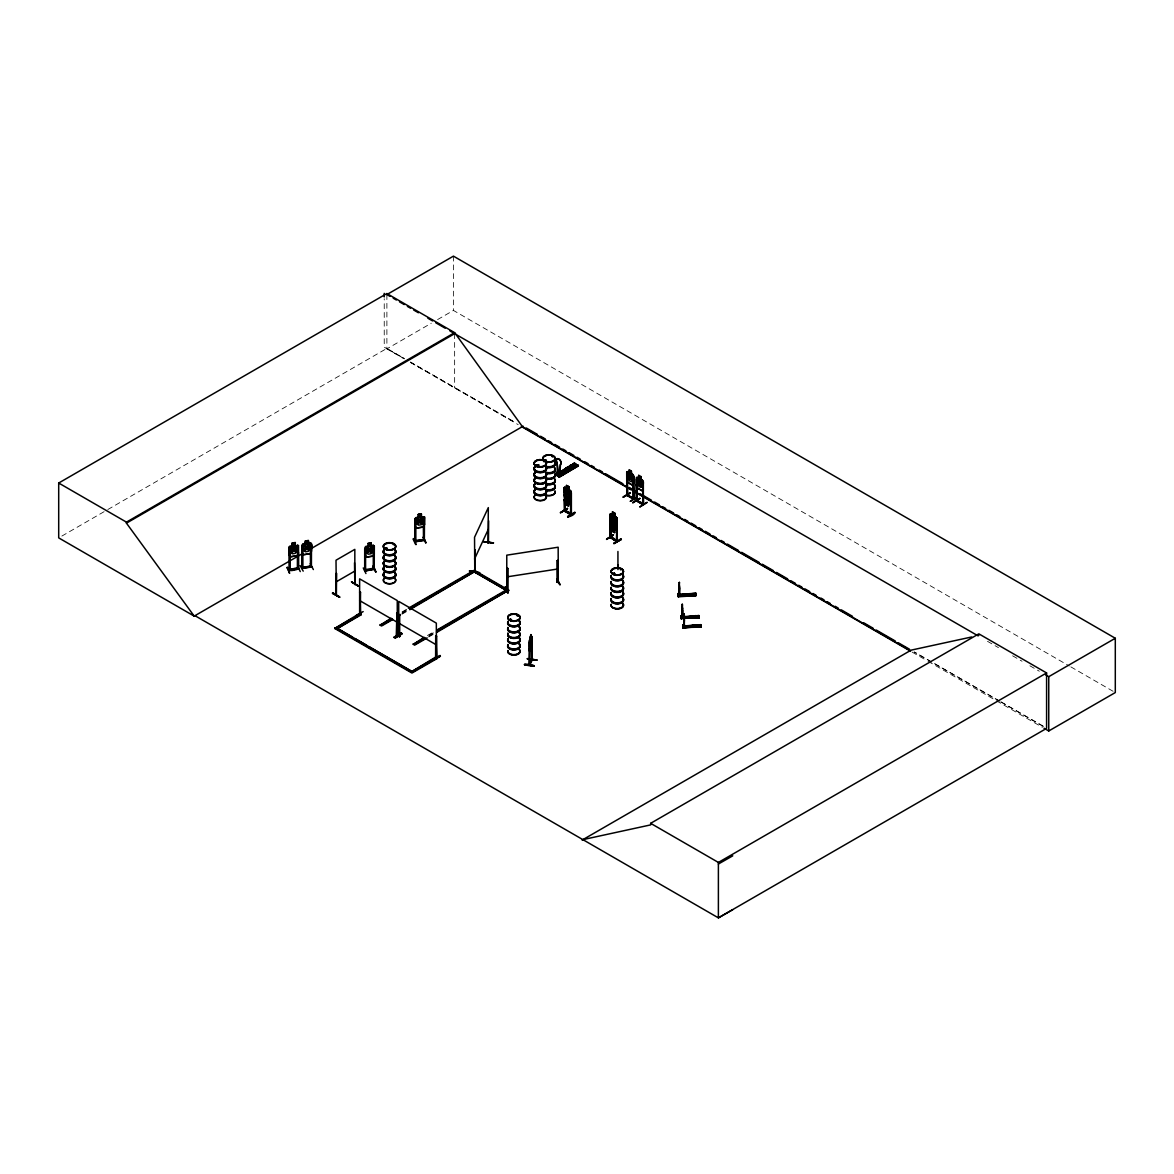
<?xml version="1.0" encoding="UTF-8"?>
<svg xmlns="http://www.w3.org/2000/svg" width="1174" height="1174" viewBox="0 0 1174 1174"><rect width="100%" height="100%" fill="white"/><g stroke="black" fill="none" stroke-linecap="round" stroke-linejoin="round"><path stroke-width="0.75" stroke-dasharray="5 3.75" d="M61.87 536.063L106.232 510.441M107.817 509.531L386.892 348.399L404.223 358.408M386.892 294.557L386.892 348.854L431.269 323.246M437.594 319.577L453.443 310.435L1069.265 665.981M402.11 611.874L406.82 609.159M402.11 612.549L406.82 609.834M401.919 613.562L406.615 610.847M401.919 614.237L408.185 610.627M427.395 635.516L433.661 631.891M428.965 635.281L433.661 632.566M428.759 636.308L435.026 632.683M428.759 636.983L435.026 633.358M403.988 358.54L384.236 347.181L384.236 298.724M410.313 362.179L514.506 422.097L410.533 362.047M931.613 661.96L914.253 651.966L931.569 661.975M999.5 700.995L933.198 662.855L999.323 701.098M1001.07 701.891L1043.701 726.413M1070.864 666.891L1115.3 692.557M987.495 641.312L998.487 647.652M1012.619 655.811L1022.055 661.256M1029.906 665.79L1039.328 671.235M1000.894 701.993L1043.437 726.559M386.892 348.854L404.223 358.862M410.533 362.502L518.189 424.65M912.139 652.098L926.433 660.36M928.032 661.27L994.745 699.792M996.33 700.717L1042.395 727.308M454.646 333.665L454.646 387.963M453.443 256.137L453.443 310.435"/><path stroke-width="1.5" d="M679.614 588.585L679.394 595.482L679.643 587.338M682.49 609.027L682.534 607.883L682.388 617.729C682.505 614.853 680.876 616.834 681.125 616.482M682.652 610.084L682.534 617.715L682.314 604.199M684.442 620.048L684.207 626.945C684.574 624.01 682.299 626.358 683.136 625.316C684.78 625.39 683.18 625.771 682.725 625.067L682.813 626.74L682.71 626.006L700.614 624.832L700.717 625.566L700.614 624.641L698.809 624.95M678.102 594.249L679.717 593.486L678.073 594.264M678.044 594.015L679.086 593.809L679.526 595.482M678.719 593.795L679.188 584.564M679.012 585.826L679.438 582.348M679.511 588.277L679.32 582.597M683.077 617.495L683.107 618.581L682.725 615.734L681.448 616.057M682.021 607.56L682.285 606.606M683.84 616.776L684.222 613.606M688.727 594.044L689.343 594.69L688.155 594.954M691.325 617.098L692.073 616.379M557.547 473.694C557.65 470.803 560.115 478.919 556.946 462.703A3.331 1.937 59.5 0 1 556.946 458.858A3.331 1.937 59.5 0 1 560.321 460.766A3.331 1.937 59.5 0 1 560.321 464.596L559.822 474.795L560.453 464.508A3.331 1.937 59.5 0 0 560.453 460.678A3.331 1.937 59.5 0 0 557.092 458.77A3.331 1.937 59.5 0 0 557.092 462.615L557.298 473.621L561.113 475.397L561.113 473.988L558.912 474.956L558.912 476.086L555.904 474.384L557.826 472.124L555.625 473.107L556.05 475.118L575.495 464.244L556.579 475.397L555.361 474.722L559.455 477.011L578.371 465.858L574.512 463.099C569.537 464.17 576.772 468.265 578.078 465.109M683.972 613.679L684.339 614.897M684.002 616.027L683.84 617.289M475.103 550.019L474.912 572.296L474.648 570.946M488.061 543.004L488.311 507.608L474.545 537.281L474.766 571.694M469.835 571.474C500.036 576.449 448.894 567.556 479.506 572.574M479.491 572.927L469.849 571.107M524.455 664.733C530.296 662.385 543.342 669.195 524.47 664.66M532.277 659.025L529.181 665.144L529.445 640.226M529.87 663.956L531.851 659.744M532.101 660.199L531.807 636.381L531.983 660.316L532.262 638.04M558.208 473.21L558.531 472.432M678.954 594.176L678.19 593.428L678.308 596.818L678.205 596.084L696.211 595.644L678.308 596.788M339.447 597.346L332.565 592.738L339.638 596.803M475.177 571.811L474.736 570.857M385.277 548.596L386.099 547.994M385.674 548.243L386.481 548.009M386.833 548.141L386.246 548.038M387.185 548.742L386.407 547.994M393.334 544.721L393.451 544.736M536.019 465.535L537.648 465.447L536.136 465.256M537.619 465.814L536.635 465.109M537.633 465.344L536.107 465.579M543.753 461.631L544.413 461.676M545.118 460.604L545.543 459.9M509.648 619.711L511.585 619.711M510.323 619.74L510.441 619.241M510.279 619.769L511.292 619.432L510.367 619.168M552.998 456.598L552.382 456.759M517.103 615.836L518.101 615.763L517.191 615.469M613.136 573.939L613.797 573.191M613.048 573.514L614.633 573.499M614.457 573.117L614.662 574.057L613.342 573.939M620.459 569.801L620.929 569.801M682.241 604.258L682.49 605.109M530.986 637.409L530.912 634.562L529.606 640.887L529.577 665.232L529.841 642.956M556.872 472.55C559.91 471.684 557.048 478.141 558.076 472.579M630.071 476.292L632.228 475.132L630.761 477.363L632.184 481.399L630.306 477.671C629.543 481.325 626.564 478.434 629.807 476.791L628.369 472.902L630.189 476.292M633.667 483.13C631.744 489.074 636.866 474.545 631.421 473.738M636.323 484.759L637.027 487.841L642.471 490.981L643.264 488.78M567.468 491.877L569.683 490.703L568.172 492.933L569.772 496.881L567.702 493.241C566.396 498.51 563.021 489.441 566.998 498.495C563.828 499.977 566.646 502.956 567.512 499.405L569.463 502.927L567.981 499.067C571.166 497.424 568.451 494.533 567.482 498.187L565.692 494.459L567.203 492.376L565.721 488.516L567.673 492.038M613.547 518.409L615.616 517.22L614.119 519.466L615.69 523.501L613.65 519.774C612.637 523.399 610.113 520.61 613.151 518.908L611.669 515.034L613.518 518.174M564.048 492.772L564.855 490.468L570.403 493.52L571.136 496.587M571.136 498.671L570.329 500.975L564.782 497.908L564.048 494.856M609.996 519.304L610.803 516.986L616.35 520.053L617.01 523.164M616.218 527.39L617.084 525.306M617.084 525.189L616.277 527.508L610.729 524.44L609.996 521.373M558.105 473.166L557.738 472.873M293.691 548.83L296.376 545.969L294.38 549.344L296.464 552.191L293.735 550.019L291.005 553.027L293.06 549.535C287.821 543.753 295.041 548.317 293.559 548.772M310.435 553.526C313.12 546.071 313.15 539.145 303.112 543.973L302.114 545.088L302.188 568.48L311.594 566.954L310.728 566.338M310.538 553.673L303.083 554.759L310.538 553.673L311.624 550.841M373.171 555.933L374.227 553.189M373.273 556.08L365.833 557.166L373.273 556.08L374.359 553.248M424.621 524.235L423.535 527.053L416.08 528.153L415.141 525.703M288.921 570.197L288.921 569.405L298.387 567.996M302.701 567.277L301.865 567.468L310.435 566.367M301.865 568.26L311.462 566.734M365.73 570.74C388.667 565.53 358.642 570.461 365.73 569.948M374.139 568.392C374.477 568.539 370.793 570.799 364.776 570.579M423.432 539.761L414.862 540.862L415.699 540.656M414.862 541.654L424.372 540.128M678.234 596.421L696.182 595.277L695.8 593.193L677.868 594.616L694.113 594.22M678.264 596.583L677.941 594.514M680.891 616.79L681.287 618.786L681.199 615.675M695.844 593.868L677.912 594.88M682.769 626.505L700.673 625.331M683.033 627.547L701.039 627.107L700.937 626.373L683.033 627.547L683.136 628.281M683.092 628.046L683.019 624.891L682.975 627.063L684.926 626.857M698.779 615.748L696.989 615.734M699.117 617.142L699.22 617.876L681.184 618.419L699.117 617.142L699.22 617.876M699.176 617.641L681.184 618.419M488.457 543.063L488.648 520.86M493.359 543.092L483.688 541.61L493.476 542.916M493.462 542.887L483.673 541.772M504.879 587.455L508.034 592.973L505.334 587.323M505.334 587.015L507.946 592.914L505.26 587.382M623.218 497.145L630.262 493.08M632.815 502.692L639.874 498.612M286.97 567.658L287.498 567.145L289.552 573.22M300.104 565.604L303.2 571.136M363.265 567.923L365.936 573.543M356.104 615.572L363.177 611.595M413.072 539.027L415.699 544.545M413.542 538.558L416.198 544.531M395.198 638.142L402.212 633.711L395.256 637.805M474.545 559L488.311 529.327M560.629 512.789L567.512 508.65M606.562 539.336L613.166 535.036M564.591 510.529C563.902 509.692 572.442 513.39 571.21 514.902L571.136 491.539L564.885 487.107L564.048 487.68L564.914 487.21M564.738 511.321L564.973 500.315M564.327 499.948L564.327 510.807L571.371 514.711L571.371 492.992L570.491 492.787L571.019 514.843M609.966 537.516L610.759 537.883L610.92 515.973L610.025 515.768L610.685 516.12M611.008 536.914L610.319 536.547L610.539 537.839M610.685 537.839L610.92 515.973M616.599 540.055C614.648 543.856 605.006 529.445 617.054 541.434L617.084 518.072L614.794 515.826L615.822 517.455L615.822 522.445L614.648 523.927L614.633 528.902L612.432 527.684L612.432 522.694L614.648 523.927M530.736 635.457L530.208 637.453L530.736 636.352M529.459 640.3L531.881 636.484M529.239 641.84L529.445 651.027L531.91 643.557M527.331 658.893L537.076 660.14L527.464 658.541M529.841 663.882L529.195 665.056M692.704 626.021L694.113 626.256M360.594 613.195L360.154 613.298M360.022 612.813L360.242 614.163L360.506 592.254L359.626 592.034L360.506 592.254M397.56 634.576L396.827 634.121M398.646 636.352L399.688 636.557L399.6 614.824L398.72 614.604L399.6 614.824M436.655 657.147L435.613 657.058M633.197 498.202C616.57 489.617 640.931 501.533 633.065 498.231M637.233 486.623L637.071 501.283C634.65 500.476 638.451 499.111 636.998 501.239M567.541 468.147L568.231 469.307M488.179 541.772L488.061 543.092M385.468 548.258L385.997 549.139L387.112 548.64M385.732 548.155L386.76 548.155M536.679 465.843L536.459 465.095M545.69 460.81L544.853 460.78M545.69 460.619L546.336 460.78M511.204 619.813L510.617 620.063M614.134 574.013L614.398 573.147M507.638 589.392L506.772 589.289L507.828 589.553M557.371 582.231L558.354 581.512L557.327 581.717M558.281 582.377L558.164 547.216L506.772 555.17L506.757 590.287M568.7 506.126L569.874 498.04L568.7 495.252L568.7 490.277L566.499 489.059L566.499 494.049L565.296 495.516L565.296 500.506L566.484 502.046C563.769 505.202 572.31 507.52 566.411 504.776M568.847 486.623L566.411 485.361L566.499 488.164L565.31 488.413L566.484 501.166L568.7 502.384L568.7 497.394L569.874 495.927L568.847 486.623L568.774 489.338M612.432 520.566L614.648 521.799L614.648 516.809L612.432 515.591L612.432 520.581L611.243 522.048L612.27 531.338L612.358 528.623M288.848 570.271L298.387 568.788M297.418 547.231L298.372 547.289L297.418 547.231L297.404 569.155L298.475 568.201M298.284 547.084L298.475 568.994L298.475 545.631L290.007 545.998L289.024 547.172L288.995 554.275L290.007 556.843L297.418 555.698L298.504 552.866L297.418 555.698L290.007 556.843M303.024 567.497L302.907 568.319L302.833 546.38L301.967 546.526L302.1 568.451M310.523 566.91L310.523 545.191L311.492 545.25L310.626 545.382M364.703 548.933L365.657 548.992L364.703 548.933L364.688 570.857L374.33 569.361M416.022 540.876L415.831 541.728L415.831 519.774L414.965 519.906L414.95 541.845L424.592 540.348L423.726 539.717M423.521 540.304L423.521 518.585L424.401 518.453M474.956 572.193L474.766 549.975M374.213 569.405L374.33 546.013L373.215 545.235L365.862 546.38L364.879 547.554L365.848 557.224M418.399 514.491L418.399 517.162L415.112 518.468L415.17 541.845M424.357 540.157L424.489 517.044L416.183 517.514L415.244 518.556L415.244 525.673M529.679 665.13L532.336 659.715M687.935 594.455L688.727 594.205M692.865 625.669L694.039 625.83M552.22 456.26L552.998 456.187L552.308 456.598M292.297 545.807L290.712 546.937L290.712 551.927L292.297 553.82L295.246 553.365L296.817 550.988L296.817 545.998L295.246 545.352L295.32 542.505L292.165 542.99L292.179 545.734L292.267 543.063L295.246 542.667M305.401 543.767L303.831 544.912L303.831 549.902L305.401 551.795L308.351 551.34L309.936 548.948L309.936 543.958L308.351 543.313L308.322 540.583L305.401 541.097L305.401 543.767L305.269 540.965L308.439 540.48L308.351 543.313M633.667 475.998L633.74 499.361L626.755 495.325L626.725 472.065L629.029 472.447M626.799 472.139L627.562 471.596L632.889 474.663M638.627 477.979L636.323 477.598L636.396 500.946M564.826 501.225L570.388 504.292L571.063 503.675L570.329 493.579L564.782 490.512M570.388 504.292L571.063 503.793M612.358 514.564L609.996 514.212L610.377 537.354L617.319 541.243M617.084 530.281L616.262 530.868L610.069 526.378M555.419 474.766L574.512 463.099M578.356 465.873L574.512 463.378L555.654 474.707M558.31 476.365L559.235 476.703M563.96 499.889L564.914 501.181M564.797 501.298L564.034 499.845M566.411 502.09L566.338 504.82M609.908 526.422L610.818 527.786M612.432 531.25L614.648 532.644L614.633 529.797L615.822 529.562L615.822 524.573L614.633 521.784M564.048 487.68L564.811 511.365L564.973 489.455M570.3 490.189L571.21 491.554M571.371 492.992L570.491 492.787M560.277 512.686L567.585 508.313L560.673 512.466M570.52 514.564L570.725 503.499M574.776 512.304C575.509 516.267 558.237 520.155 574.834 512.363M567.878 516.912L574.834 512.671L567.923 516.824M610.818 513.625L617.157 518.072M614.648 515.914L614.794 513.155L614.794 515.826M616.966 541.361L616.673 519.157L617.319 541.214M617.319 519.524L616.438 519.304M606.62 539.453L613.532 534.845L606.62 538.998M614.222 543.635C635.838 530.736 599.224 552.279 620.782 538.895M613.826 543.43L621.134 539.497L620.723 538.822M336.336 573.22L336.278 595.306L336.586 573.367M354.519 562.742L354.827 584.637L354.827 549.359L336.013 560.218L336.336 594.939M351.628 582.128L358.554 586.252M571.254 469.13C569.948 472.286 562.713 468.191 567.688 467.12L571.254 469.409L567.688 467.12M574.878 466.988C573.572 470.143 566.338 466.049 571.312 464.977L574.878 467.281L571.312 464.977M574.776 463.862L556.344 475.103M578.122 465.564L558.927 476.717L559.191 475.118L561.113 473.988M558.222 476.306L577.388 464.992M558.736 476.615L578.092 465.374M578.283 465.829L559.426 477.011M354.93 616.82L359.626 614.105L359.626 578.841L397.252 600.56L397.326 635.516L396.519 635.09L396.841 613.239L397.575 635.339L396.533 635.061L396.841 613.239M397.487 613.606L396.607 613.386M393.98 637.071C406.703 630.849 401.112 632.272 394.303 637.643M393.994 637.453L401.347 633.622L400.95 632.947M399.688 636.557L398.72 636.323L398.72 601.396L436.332 623.115L436.405 658.086L436.053 656.765M399.204 635.897L398.881 635.339M435.701 635.956L436.581 636.176L436.655 657.939L435.613 657.631L435.701 635.956L436.581 636.176M433.059 659.641L440.089 655.576M433.118 660.052L440.426 656.163L433.426 660.287M433.382 660.214L440.03 655.503M195.06 615.719L194.297 616.174L58.7 537.883L58.7 483.028L386.892 293.544L454.646 332.653L522.401 426.632L910.32 650.601M386.892 293.544L386.892 294.557L453.443 256.137L1115.3 638.26L1115.3 692.557L1048.749 730.976L1043.994 728.218M58.7 483.028L126.454 522.137L454.646 332.653M732.752 909.674L718.385 917.863L194.972 615.675L194.194 616.115L126.454 523.149L454.646 333.665M194.194 616.115L302.525 553.57M310.435 549.006L523.164 426.191M336.013 581.937L354.827 571.078M436.816 658.687L435.451 657.895L411.942 671.469L435.451 657.205L436.816 658.687L411.942 673.04L334.737 628.472L359.626 613.43L360.99 614.897L337.481 628.472L360.99 614.222M334.737 628.472L351.789 618.639M626.725 472.065L626.784 495.399M627.386 473.973L626.755 473.606L627.606 495.501M632.947 498.348L633.52 499.317L633.27 477.084L633.975 499.214L627.063 495.149M633.901 477.451L633.021 477.231M392.512 619.667L381.535 626.006L380.171 625.214L391.147 618.199M408.391 608.249L474.223 570.241L508.709 590.155L436.596 632.463M627.43 482.294L632.947 485.39L627.43 482.294L626.799 479.183L627.562 482.191M380.171 625.214L391.147 618.889M411.516 607.119L444.432 588.115M447.573 586.296L458.55 579.971M461.676 578.151L474.223 570.916L500.931 586.34M637.13 477.026L642.486 480.21M380.171 624.539L381.535 625.331L392.512 618.991M397.223 616.277L400.349 614.472M409.755 609.042L475.587 571.034L409.755 609.717M397.223 616.952L400.349 615.147M643.191 481.589L641.019 479.271L641.019 476.6L642.031 485.904L640.872 487.386L638.715 486.139L637.555 478.346L638.715 478.112L638.788 475.397M636.851 501.239L637.233 479.388M642.442 480.181L643.337 481.56L643.337 504.908L642.868 482.631L643.587 504.761L636.601 500.74L636.352 479.153L636.998 479.52M643.513 482.998L642.618 482.778M627.606 494.709L626.681 494.503L627.459 494.944M623.277 497.262L630.335 492.728L623.277 496.807M627.459 495.736L627.635 481.076M642.471 490.981L637.086 487.782L636.469 484.759M633.27 482.514L633.065 499.009M630.335 501.327L637.423 496.837L630.379 501.239M632.874 502.795L639.933 498.275L632.874 502.34M642.545 503.881C648.297 505.069 626.887 496.074 642.794 503.749M505.891 590.111L474.223 571.826L505.891 590.111L507.329 590.038M427.189 637.893L414.657 645.128L413.277 644.335L424.254 637.321M436.801 630.086L507.329 589.363M413.277 644.335L422.684 638.905M438.357 629.851L505.759 590.948M413.277 643.66L414.657 644.453L425.634 638.113M436.596 631.773L508.709 590.155M334.737 627.797L411.942 672.364L436.816 657.998M582.128 840.085L911.097 650.147L971.705 636.968M582.891 839.63L650.645 824.896L650.645 823.326L978.837 633.843L1046.592 672.951L1046.592 728.379L718.385 917.863L718.385 862.435L1046.592 672.951M978.837 635.413L978.074 635.868L449.921 330.936M1045.608 674.859L1048.749 676.679L1115.3 638.26M718.385 864.02L732.752 855.831M692.205 616.981L691.325 617.26L691.354 616.321M693.878 626.27L693.144 626.329M289.567 573.206L287.014 567.614M567.717 468.235L569.463 468.367M545.015 460.105L546.38 460.105M506.86 589.245L506.669 590.096M289.729 570.373L289.817 548.61L288.848 548.552L289.817 548.61M297.506 568.113L297.536 569.185M311.404 567.013L311.492 543.665L310.464 542.99M568.818 469.307L569.052 467.898L567.438 468.866M545.059 460.78L546.174 460.986M511.101 620.18L510.132 620.18M610.377 536.562L610.759 537.09M398.881 636.132L398.955 614.457M435.936 635.809L436.581 657.866M627.048 494.401L627.239 495.707M642.794 503.514L643.337 504.908L636.352 500.872M507.726 568.421L506.772 568.363L507.726 568.421L507.608 589.891M557.283 560.556L558.252 560.6L557.283 560.556L557.401 582.509L557.386 560.746M556.99 579.442L560.159 584.901L557.034 578.987M557.283 582.275L558.252 582.113L557.489 581.688M418.37 514.432L421.349 514.036L421.319 516.648L424.592 517L424.518 524.235M416.154 528.051L423.462 526.979M368.152 543.503L371.101 543.048L371.101 545.719L372.672 546.365L372.672 551.354L371.101 553.746L368.152 554.201L366.567 552.308L366.567 547.319L368.152 546.174L368.005 543.371L371.204 542.946L371.175 545.558M424.372 539.336L415.831 540.7M373.273 547.598L374.227 547.656L373.273 547.598L373.303 569.551L373.479 568.73M425.824 543.034L423.315 537.354L425.824 542.579M297.668 566.029L300.25 571.591M311.374 565.941L302.833 567.321M297.315 568.392C284.357 568.862 287.381 572.663 298.372 569.008M313.37 569.566L310.259 563.623M375.621 571.606L373.508 566.367M372.994 566.484L376.106 571.973M506.772 576.889L558.164 568.935M423.741 540.539L423.521 518.585M310.743 567.145L310.523 545.191M364.909 570.857L364.732 570.094M679.276 582.421L679.482 582.862M679.394 585.65L679.482 586.78M695.8 593.193L695.889 594.103L695.8 593.369L677.941 595.057L678.308 594.029M678.249 595.365L680.098 595.394L680.098 596.348L679.746 594.396M682.094 609.203L682.167 608.059M683.958 613.885L684.31 618.243M680.905 615.851L682.725 615.734M682.138 616.453L682.226 609.203M690.517 616.159L692.337 615.851L692.719 617.95L692.337 615.851M693.951 615.939L695.771 615.631L696.153 617.729L695.771 615.631M680.861 616.864L698.794 615.616L698.897 616.35L681.258 617.612M681.155 617.847L683.107 617.641M684.398 620.21L684.354 615.147M683.987 617.275L684.354 626.931M692.337 625.375L694.157 625.067L694.538 627.165L694.157 625.067M695.771 625.155L697.591 624.847L697.972 626.945L697.591 624.847M682.725 626.138L700.629 624.964M682.813 626.711L698.926 625.683M683.004 627.62L700.995 626.549L683.048 627.87L682.754 625.977M617.157 541.434L610.069 537.545M359.875 591.887L360.594 613.987M397.326 635.516L396.959 634.195M399.307 635.897L398.646 635.486L399.6 635.721M398.955 636.176L399.6 636.543L399.101 635.383M637.071 500.491L636.396 500.153M506.904 589.495L506.992 590.317M289.053 570.476L289.024 547.172M618.272 564.679L618.287 568.421M691.912 616.467L691.163 617.201M529.136 649.002L529.445 651.027M527.346 658.731L536.944 660.008M559.646 584.535L556.99 578.987M425.854 542.579L423.256 537.017M509.721 619.608L510.455 620.048M564.371 510.015L564.709 511.365M399.248 636.66L399.351 614.971M642.985 504.38L642.868 482.631M566.499 485.493L568.7 486.711M614.794 513.155L612.432 511.849L612.432 514.696L611.258 514.931L611.258 519.921L612.432 522.709M612.432 512.025L614.648 513.243M566.484 494.034L568.7 495.267M566.484 496.176L568.7 497.409M612.27 531.338L614.721 532.6M565.046 510.646L571.371 513.889M571.136 514.858L564.122 511.013M572.589 464.229L576.155 466.239M569.39 466.107L572.956 468.132M565.765 468.25L569.331 470.26M558.134 475.455L556.872 474.927L557.034 472.462M358.554 585.914L351.452 581.834L358.716 586.237M339.624 597.155L332.374 593.281L339.638 597.258M386.892 294.557L390.047 296.376M393.202 298.196L396.357 300.016M399.498 301.835L404.223 304.565M407.378 306.385L410.533 308.204M413.688 310.024L418.414 312.754M427.864 318.213L432.59 320.942M435.745 322.762L445.195 328.206M641.019 476.6L638.627 475.309L638.715 478.112M526.334 428.011L537.413 434.409M540.583 436.244L545.338 438.988M548.493 440.808L551.663 442.642M554.832 444.462L559.587 447.206M562.757 449.04L565.912 450.875M569.082 452.694L573.837 455.439M577.006 457.273L580.161 459.093M584.916 461.837L588.086 463.671M591.256 465.491L594.411 467.325M599.166 470.07L602.335 471.889M605.505 473.724L622.924 483.776M629.249 487.43L637.174 492.009M640.329 493.828L651.423 500.227M654.578 502.061L659.333 504.805M662.503 506.625L665.673 508.459M668.842 510.294L673.582 513.023M676.752 514.858L679.922 516.692M684.662 519.422L687.832 521.256M691.002 523.09L695.756 525.835M698.926 527.654L702.081 529.489M705.251 531.308L710.006 534.053M713.176 535.887L716.331 537.707M721.085 540.451L724.255 542.285M727.425 544.105L738.505 550.503M741.674 552.338L759.094 562.39M762.249 564.224L773.343 570.623M776.498 572.442L787.593 578.855M790.748 580.675L795.502 583.419M798.672 585.254L801.842 587.073M805.012 588.908L809.752 591.652M812.922 593.472L816.091 595.306M820.831 598.05L824.001 599.87M827.171 601.704L830.341 603.524M835.096 606.268L838.251 608.103M841.42 609.922L852.5 616.335M863.594 622.734L873.089 628.207M876.259 630.042L895.263 641.004M898.418 642.838L909.512 649.237M521.359 426.485L630.966 489.763M634.151 491.598L910.554 651.188M504.101 588.174L508.709 590.83M359.626 600.56L397.252 622.279M398.72 623.115L436.332 644.834M359.626 614.105L360.99 614.897M339.271 629.499L351.862 636.778M355.018 638.597L366.053 644.966M369.194 646.786L411.736 671.352M650.645 823.326L718.385 862.435M373.171 545.338L374.257 546.13M298.504 545.69L297.389 544.927M567.556 468.793L568.524 469.321L569.581 468.294M616.467 541.097L616.673 530.017M359.67 613.811L360.345 614.163L360.271 592.4M372.994 566.029L375.709 571.973M303.112 543.973L302.246 545.162L302.246 552.279M302.833 546.38L301.967 546.526M302.114 552.25L303.112 554.818M364.953 554.627L365.936 557.122M529.606 645.876L530.061 647.094L531.338 642.354L530.883 634.708M564.914 497.805L564.21 487.724M698.794 615.425L699.176 617.524L681.213 618.331L681.316 619.065M700.614 624.641L701.039 627.092M696.989 615.543L697.356 617.451M698.809 624.759L699.176 626.681M693.951 615.748L694.333 617.656M695.771 624.964L696.153 626.872M690.517 615.968L690.899 617.876M692.337 625.184L692.719 627.092M680.098 595.394L680.069 596.01M682.754 616.629L683.077 618.243M684.545 624.95L684.897 627.459M684.545 625.889L684.926 627.797L684.897 626.711M682.329 604.83L682.388 607.897M678.205 596.084L696.167 595.291M684.002 617.847L684.104 625.669M679.218 586.956L679.276 594.205M1048.749 676.679L1048.749 730.976M694.348 595.218L693.981 593.501M693.144 595.291L692.763 593.574M691.325 595.409L690.943 593.692M689.71 595.512L689.329 593.795M687.891 595.644L687.524 593.912M681.037 615.675L681.037 617.26M679.717 593.486L679.717 594.44M617.935 551.472L617.935 569.581M616.937 523.134L616.937 530.252M610.069 514.168L610.04 537.575M560.834 473.826L560.834 474.956M531.617 659.333L531.617 660.126M507.638 568.231L507.652 590.214M413.307 672.262L336.116 627.679M384.236 293.339L384.236 296.934M365.569 548.786L365.584 570.784M289.714 548.419L289.743 570.403M126.454 522.137L126.454 523.149M554.451 467.634A6.31 3.639 0 0 1 553.453 472.036A6.31 3.639 0 0 1 545.837 472.608M555.009 463.187A6.222 3.595 0 0 1 552.778 466.973A6.222 3.595 0 0 1 545.881 467.223M555.009 468.177A6.222 3.595 0 0 1 552.778 471.963A6.222 3.595 0 0 1 545.881 472.212M554.994 469.189A6.208 3.581 0 0 1 552.778 472.961A6.208 3.581 0 0 1 545.895 473.21M554.964 473.87A6.178 3.566 0 0 1 552.763 477.627A6.178 3.566 0 0 1 545.895 477.877M554.451 467.942A6.31 3.639 0 0 1 553.453 472.344A6.31 3.639 0 0 1 545.837 472.917M554.451 461.646A6.31 3.639 0 0 1 553.453 466.034A6.31 3.639 0 0 1 545.837 466.621M554.994 462.189A6.208 3.581 0 0 1 552.778 465.961A6.208 3.581 0 0 1 545.895 466.225M554.451 461.954A6.31 3.639 0 0 1 553.453 466.342A6.31 3.639 0 0 1 545.837 466.929M554.994 474.237A6.208 3.581 0 0 1 552.778 478.009A6.208 3.581 0 0 1 545.895 478.273M554.451 484.715A6.31 3.639 0 0 1 553.453 489.118A6.31 3.639 0 0 1 545.837 489.69M555.009 480.269A6.222 3.595 0 0 1 552.778 484.055A6.222 3.595 0 0 1 545.881 484.304M555.009 485.258A6.222 3.595 0 0 1 552.778 489.044A6.222 3.595 0 0 1 545.881 489.294M554.994 486.271A6.208 3.581 0 0 1 552.778 490.042A6.208 3.581 0 0 1 545.895 490.292M554.979 490.952A6.193 3.581 0 0 1 552.763 494.724A6.193 3.581 0 0 1 545.895 494.973M554.451 485.023A6.31 3.639 0 0 1 553.453 489.426A6.31 3.639 0 0 1 545.837 489.998M554.451 478.728A6.31 3.639 0 0 1 553.453 483.116A6.31 3.639 0 0 1 545.837 483.703M554.994 479.271A6.208 3.581 0 0 1 552.778 483.042A6.208 3.581 0 0 1 545.895 483.306M554.964 474.751A6.178 3.566 0 0 1 552.763 478.508A6.178 3.566 0 0 1 545.895 478.772M554.451 479.036A6.31 3.639 0 0 1 553.453 483.424A6.31 3.639 0 0 1 545.837 484.011M555.009 474.428A6.237 3.595 0 0 1 552.793 478.214A6.237 3.595 0 0 1 545.881 478.478M554.994 491.275A6.208 3.581 0 0 1 552.778 495.046A6.208 3.581 0 0 1 545.895 495.311M622.66 574.482A6.222 3.595 0 0 1 618.082 579.839A6.222 3.595 0 0 1 611.258 575.348M622.646 581.482A6.208 3.581 0 0 1 618.082 586.824A6.208 3.581 0 0 1 611.272 582.348M622.734 581.101A6.31 3.639 0 0 1 618.096 586.53A6.31 3.639 0 0 1 611.184 581.981M622.734 580.792A6.31 3.639 0 0 1 618.096 586.222A6.31 3.639 0 0 1 611.184 581.673M622.66 580.47A6.222 3.595 0 0 1 618.082 585.826A6.222 3.595 0 0 1 611.258 581.335M622.734 575.113A6.31 3.639 0 0 1 618.096 580.543A6.31 3.639 0 0 1 611.184 575.994M622.734 574.805A6.31 3.639 0 0 1 618.096 580.235A6.31 3.639 0 0 1 611.184 575.686M622.66 575.48A6.222 3.595 0 0 1 618.082 580.837A6.222 3.595 0 0 1 611.258 576.346M622.675 586.281A6.237 3.595 0 0 1 618.082 591.652A6.237 3.595 0 0 1 611.258 587.147M622.631 586.164A6.178 3.566 0 0 1 618.874 591.403A6.178 3.566 0 0 1 611.082 587.954M622.675 586.736A6.237 3.595 0 0 1 618.082 592.107A6.237 3.595 0 0 1 611.258 587.602M622.646 592.562A6.208 3.581 0 0 1 618.082 597.918A6.208 3.581 0 0 1 611.272 593.428M622.66 591.564A6.222 3.595 0 0 1 618.082 596.92A6.222 3.595 0 0 1 611.258 592.43M622.646 598.564A6.208 3.581 0 0 1 618.082 603.906A6.208 3.581 0 0 1 611.272 599.43M622.734 598.182A6.31 3.639 0 0 1 618.096 603.612A6.31 3.639 0 0 1 611.184 599.063M622.734 597.874A6.31 3.639 0 0 1 618.096 603.304A6.31 3.639 0 0 1 611.184 598.755M622.734 592.195A6.31 3.639 0 0 1 618.096 597.625A6.31 3.639 0 0 1 611.184 593.075M622.734 591.887A6.31 3.639 0 0 1 618.096 597.317A6.31 3.639 0 0 1 611.184 592.767M622.66 597.551A6.222 3.595 0 0 1 618.082 602.908A6.222 3.595 0 0 1 611.258 598.417M622.646 603.583A6.193 3.581 0 0 1 618.082 608.924A6.193 3.581 0 0 1 611.287 604.449M611.082 605.036A6.178 3.566 0 0 0 618.874 608.484A6.178 3.566 0 0 0 622.631 603.245A6.237 3.595 0 0 1 618.082 608.734A6.237 3.595 0 0 1 611.258 604.228M622.646 587.059A6.193 3.581 0 0 1 618.874 592.312A6.193 3.581 0 0 1 611.082 588.849M545.734 472.975A6.31 3.639 0 0 1 540.275 478.434A6.31 3.639 0 0 1 534.816 472.975M545.646 473.357A6.208 3.581 0 0 1 540.275 478.728A6.208 3.581 0 0 1 534.904 473.357M545.631 478.038A6.178 3.566 0 0 1 540.275 483.394A6.178 3.566 0 0 1 534.918 478.038M545.646 478.42A6.193 3.581 0 0 1 540.275 483.791A6.193 3.581 0 0 1 534.904 478.42M545.734 466.988A6.31 3.639 0 0 1 540.275 472.447A6.31 3.639 0 0 1 534.816 466.988M535.814 466.225A6.31 3.639 0 0 1 538.646 465.286M545.661 472.344A6.222 3.595 0 0 1 540.275 477.73A6.222 3.595 0 0 1 534.889 472.344M545.661 467.355A6.222 3.595 0 0 1 540.275 472.74A6.222 3.595 0 0 1 534.889 467.355M535.872 466.606A6.222 3.595 0 0 1 538.661 465.682M545.734 472.667A6.31 3.639 0 0 1 540.275 478.126A6.31 3.639 0 0 1 534.816 472.667M545.734 466.68A6.31 3.639 0 0 1 540.275 472.139A6.31 3.639 0 0 1 534.816 466.68M535.814 465.917A6.31 3.639 0 0 1 538.646 464.977M545.646 466.357A6.208 3.581 0 0 1 540.275 471.728A6.208 3.581 0 0 1 534.904 466.357M535.887 465.608A6.208 3.581 0 0 1 538.661 464.684M545.734 490.057A6.31 3.639 0 0 1 540.275 495.516A6.31 3.639 0 0 1 534.816 490.057M545.646 490.438A6.208 3.581 0 0 1 540.275 495.81A6.208 3.581 0 0 1 534.904 490.438M545.631 495.12A6.178 3.566 0 0 1 540.275 500.476A6.178 3.566 0 0 1 534.918 495.12M546.453 480.709A6.178 3.566 0 0 1 538.675 484.158A6.178 3.566 0 0 1 534.918 478.933M545.631 478.933A6.178 3.566 0 0 1 546.248 479.784M545.646 495.443A6.208 3.581 0 0 1 540.275 500.828A6.208 3.581 0 0 1 534.904 495.443M546.512 480.401A6.237 3.595 0 0 1 538.661 483.879A6.237 3.595 0 0 1 534.874 478.596M545.675 478.596A6.237 3.595 0 0 1 546.292 479.462M545.734 484.07A6.31 3.639 0 0 1 540.275 489.529A6.31 3.639 0 0 1 534.816 484.07M545.661 489.426A6.222 3.595 0 0 1 540.275 494.812A6.222 3.595 0 0 1 534.889 489.426M545.661 484.436A6.222 3.595 0 0 1 540.275 489.822A6.222 3.595 0 0 1 534.889 484.436M545.734 489.749A6.31 3.639 0 0 1 540.275 495.208A6.31 3.639 0 0 1 534.816 489.749M545.734 483.761A6.31 3.639 0 0 1 540.275 489.22A6.31 3.639 0 0 1 534.816 483.761M545.646 483.439A6.208 3.581 0 0 1 540.275 488.81A6.208 3.581 0 0 1 534.904 483.439M395.007 556.036A6.31 3.639 0 0 1 389.548 561.495A6.31 3.639 0 0 1 384.074 556.036M394.934 556.417A6.222 3.595 0 0 1 389.548 561.803A6.222 3.595 0 0 1 384.162 556.417M394.948 561.216A6.237 3.595 0 0 1 389.548 566.616A6.237 3.595 0 0 1 384.147 561.216M394.948 561.48A6.237 3.595 0 0 1 389.548 566.881A6.237 3.595 0 0 1 384.147 561.48M395.007 550.048A6.31 3.639 0 0 1 389.548 555.507A6.31 3.639 0 0 1 384.074 550.048M394.934 555.405A6.222 3.595 0 0 1 389.548 560.79A6.222 3.595 0 0 1 384.162 555.405M394.934 550.415A6.222 3.595 0 0 1 389.548 555.801A6.222 3.595 0 0 1 384.162 550.415M395.007 555.728A6.31 3.639 0 0 1 389.548 561.187A6.31 3.639 0 0 1 384.074 555.728M395.007 549.74A6.31 3.639 0 0 1 389.548 555.199A6.31 3.639 0 0 1 384.074 549.74M394.919 549.417A6.208 3.581 0 0 1 389.548 554.788A6.208 3.581 0 0 1 384.162 549.417M395.007 573.117A6.31 3.639 0 0 1 389.548 578.577A6.31 3.639 0 0 1 384.074 573.117M394.934 573.499A6.222 3.595 0 0 1 389.548 578.885A6.222 3.595 0 0 1 384.162 573.499M394.948 578.298A6.237 3.595 0 0 1 389.548 583.698A6.237 3.595 0 0 1 384.147 578.298M394.904 561.979A6.193 3.581 0 0 1 389.548 567.35A6.193 3.581 0 0 1 384.177 561.979M394.948 578.518A6.237 3.595 0 0 1 389.548 583.904A6.237 3.595 0 0 1 384.147 578.518M394.948 561.671A6.237 3.595 0 0 1 389.548 567.071A6.237 3.595 0 0 1 384.147 561.671M395.007 567.13A6.31 3.639 0 0 1 389.548 572.589A6.31 3.639 0 0 1 384.074 567.13M394.934 572.486A6.222 3.595 0 0 1 389.548 577.872A6.222 3.595 0 0 1 384.162 572.486M394.934 567.497A6.222 3.595 0 0 1 389.548 572.883A6.222 3.595 0 0 1 384.162 567.497M395.007 572.809A6.31 3.639 0 0 1 389.548 578.268A6.31 3.639 0 0 1 384.074 572.809M395.007 566.822A6.31 3.639 0 0 1 389.548 572.281A6.31 3.639 0 0 1 384.074 566.822M394.919 566.499A6.208 3.581 0 0 1 389.548 571.87A6.208 3.581 0 0 1 384.162 566.499M519.26 632.214A6.178 3.566 0 0 1 514.711 637.526A6.178 3.566 0 0 1 507.931 633.065M519.29 621.53A6.208 3.581 0 0 1 514.726 626.872A6.208 3.581 0 0 1 507.916 622.396M519.29 620.518A6.208 3.581 0 0 1 514.726 625.874A6.208 3.581 0 0 1 507.916 621.384M519.304 627.518A6.222 3.595 0 0 1 514.726 632.874A6.222 3.595 0 0 1 507.902 628.384M519.378 627.136A6.31 3.639 0 0 1 514.74 632.581A6.31 3.639 0 0 1 507.814 628.017M519.378 626.828A6.31 3.639 0 0 1 514.74 632.272A6.31 3.639 0 0 1 507.814 627.708M519.29 626.52A6.208 3.581 0 0 1 514.726 631.861A6.208 3.581 0 0 1 507.916 627.386M519.378 621.149A6.31 3.639 0 0 1 514.74 626.578A6.31 3.639 0 0 1 507.814 622.029M519.378 620.841A6.31 3.639 0 0 1 514.74 626.27A6.31 3.639 0 0 1 507.814 621.721M519.29 632.551A6.208 3.581 0 0 1 514.726 637.893A6.208 3.581 0 0 1 507.916 633.417M519.304 632.786A6.237 3.595 0 0 1 514.726 638.157A6.237 3.595 0 0 1 507.887 633.652M519.29 637.599A6.208 3.581 0 0 1 514.726 642.956A6.208 3.581 0 0 1 507.916 638.465M519.304 644.599A6.222 3.595 0 0 1 514.726 649.956A6.222 3.595 0 0 1 507.902 645.465M519.378 644.218A6.31 3.639 0 0 1 514.74 649.662A6.31 3.639 0 0 1 507.814 645.098M519.378 643.91A6.31 3.639 0 0 1 514.74 649.354A6.31 3.639 0 0 1 507.814 644.79M519.378 638.23A6.31 3.639 0 0 1 514.74 643.66A6.31 3.639 0 0 1 507.814 639.111M519.378 637.922A6.31 3.639 0 0 1 514.74 643.352A6.31 3.639 0 0 1 507.814 638.803M519.29 638.612A6.208 3.581 0 0 1 514.726 643.954A6.208 3.581 0 0 1 507.916 639.478M519.304 643.587A6.222 3.595 0 0 1 514.726 648.943A6.222 3.595 0 0 1 507.902 644.453M519.26 649.295A6.178 3.566 0 0 1 515.518 654.52A6.178 3.566 0 0 1 507.726 651.071M519.275 633.109A6.193 3.581 0 0 1 515.518 638.348A6.193 3.581 0 0 1 507.711 634.899M529.87 640.666L529.841 646.962L530.604 642.794L531.382 643.807L531.308 637.673L530.061 644.966L529.87 640.666M524.587 664.352L534.214 665.996L524.587 664.411M641.914 486.872L639.903 483.204C638.876 486.755 636.337 483.982 639.404 482.338L637.966 478.449L639.859 482C640.711 478.464 643.469 481.472 640.373 482.91L641.914 486.872M611.39 520.992L612.945 525.027C609.776 526.495 612.593 529.474 613.459 525.937L615.411 529.459L613.929 525.585C617.054 523.971 614.413 521.065 613.43 524.719L611.39 520.992M309.613 550.063L308.601 550.298L306.854 547.979L304.11 551.002L306.179 547.495L304.198 544.751L306.81 546.805L309.496 543.929L307.485 547.319L309.613 550.063M372.349 552.455L371.336 552.705L369.59 550.386L366.86 553.409L368.915 549.902L366.948 547.157L369.546 549.212L372.231 546.336L370.221 549.726L372.349 552.455M422.611 523.443L421.583 523.692L419.852 521.373L417.108 524.396L419.177 520.889L417.196 518.145L419.793 520.185L422.493 517.323L420.483 520.713L422.611 523.443M680.964 617.172L698.868 615.983L680.964 617.172M422.933 522.342L421.349 524.719L418.399 525.174L416.814 523.281L416.814 518.306L418.399 517.162L418.267 514.359L421.422 513.874L421.349 516.707L422.933 517.352L422.933 522.342M632.434 480.371L631.274 481.839L629.103 480.592L627.958 477.789L629.103 469.717L631.421 471.053L632.434 480.371M647.035 502.413L639.933 506.874L647.035 502.413M420.82 514.564L418.927 514.858L418.927 515.753L420.82 515.459L420.82 514.564M421.349 517.602L418.399 518.057L418.399 523.046L421.349 522.591L421.349 517.602M294.718 543.195L292.825 543.489L292.825 544.384L294.718 544.09L294.718 543.195M307.823 541.17L305.93 541.463L305.93 542.359L307.823 542.065L307.823 541.17M295.246 546.233L292.297 546.688L292.297 551.677L295.246 551.222L295.246 546.233M308.351 544.208L305.401 544.663L305.401 549.652L308.351 549.197L308.351 544.208M370.573 543.577L368.665 543.87L368.665 544.765L370.573 544.472L370.573 543.577M371.101 546.614L368.152 547.069L368.152 552.059L371.101 551.604L371.101 546.614M568.304 486.946L566.881 486.168L568.304 487.841L568.304 486.946M614.251 513.478L612.828 512.686L614.251 514.359L614.251 513.478M568.304 504.394L566.881 503.602L568.304 505.275L568.304 504.394M614.251 530.912L612.828 530.134L614.251 531.807L614.251 530.912M630.878 471.376L629.499 470.569L630.878 472.256L630.878 471.376M640.49 476.908L639.096 476.116L640.49 477.803L640.49 476.908M631.274 474.707L629.103 473.46L629.103 478.449L631.274 479.696L631.274 474.707M640.872 480.254L638.715 479.007L638.715 483.996L640.872 485.244L640.872 480.254M545.881 461.411A6.237 3.595 0 0 0 555.229 458.286A6.237 3.595 0 0 0 545.881 455.174A6.237 3.595 0 0 0 545.881 461.411M545.895 461.69A6.178 3.566 0 0 0 555.17 458.594A6.178 3.566 0 0 0 545.895 455.512A6.178 3.566 0 0 0 545.895 461.69M544.619 461.118A6.193 3.581 0 0 0 554.979 459.518A6.193 3.581 0 0 0 547.392 455.13A6.193 3.581 0 0 0 544.619 461.118M614.149 574.38A6.237 3.595 0 0 0 623.511 571.268A6.237 3.595 0 0 0 614.149 568.143A6.237 3.595 0 0 0 614.149 574.38M614.178 574.864A6.193 3.581 0 0 0 623.467 571.767A6.193 3.581 0 0 0 614.178 568.671A6.193 3.581 0 0 0 614.178 574.864M614.149 574.57A6.237 3.595 0 0 0 623.511 571.459A6.237 3.595 0 0 0 614.149 568.333A6.237 3.595 0 0 0 614.149 574.57M537.178 466.225A6.193 3.581 0 0 0 546.468 463.128A6.193 3.581 0 0 0 537.178 460.032A6.193 3.581 0 0 0 537.178 466.225M537.178 466.724A6.178 3.566 0 0 0 546.453 463.627A6.178 3.566 0 0 0 537.178 460.546A6.178 3.566 0 0 0 537.178 466.724M537.164 466.43A6.237 3.595 0 0 0 546.512 463.319A6.237 3.595 0 0 0 537.164 460.193A6.237 3.595 0 0 0 537.164 466.43M386.422 549.315A6.237 3.595 0 0 0 395.785 546.203A6.237 3.595 0 0 0 386.422 543.078A6.237 3.595 0 0 0 386.422 549.315M386.451 549.784A6.193 3.581 0 0 0 395.741 546.688A6.193 3.581 0 0 0 386.451 543.591A6.193 3.581 0 0 0 386.451 549.784M386.422 549.505A6.237 3.595 0 0 0 395.785 546.394A6.237 3.595 0 0 0 386.422 543.269A6.237 3.595 0 0 0 386.422 549.505M510.807 620.386A6.193 3.581 0 0 0 520.111 617.289A6.193 3.581 0 0 0 510.807 614.193A6.193 3.581 0 0 0 510.807 620.386M510.807 620.914A6.193 3.581 0 0 0 520.111 617.817A6.193 3.581 0 0 0 510.807 614.706A6.193 3.581 0 0 0 510.807 620.914M510.793 620.62A6.237 3.595 0 0 0 520.141 617.509A6.237 3.595 0 0 0 510.793 614.384A6.237 3.595 0 0 0 510.793 620.62M514.726 654.96A6.208 3.581 0 0 0 519.29 649.604A6.222 3.595 0 0 1 514.726 654.989A6.222 3.595 0 0 1 507.902 650.499A6.208 3.581 0 0 0 514.726 654.96"/></g></svg>
